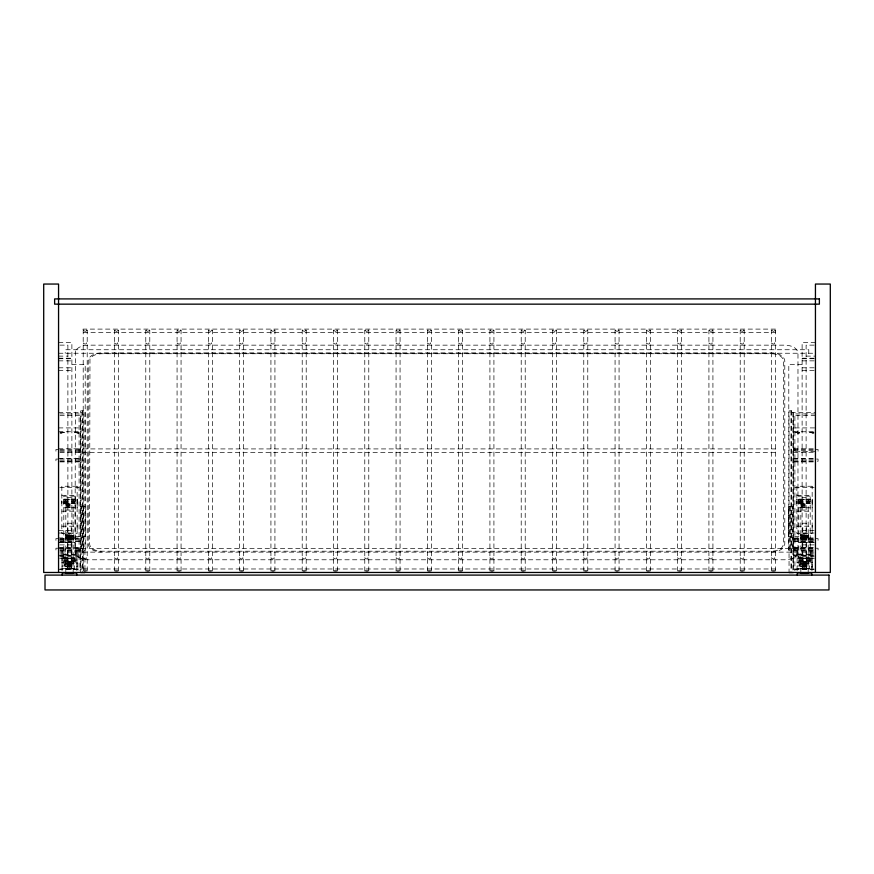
<?xml version="1.0" encoding="UTF-8"?>
<svg xmlns="http://www.w3.org/2000/svg" width="874" height="874" viewBox="0 0 874 874"><rect width="100%" height="100%" fill="white"/><g stroke="black" fill="none" stroke-linecap="round" stroke-linejoin="round"><path stroke-width="0.66" stroke-dasharray="4.37 3.28" d="M796.782 503.118L796.87 499.13L796.87 503.5L796.782 502.801M73.154 539.597L73.329 535.249L65.812 535.959L73.154 535.784L65.637 537.193M61.748 502.047L61.836 501.381C61.715 508.078 61.868 494.859 61.748 501.239M77.087 563.162L77.087 567.051L77.087 562.277M811.946 564.604C812.361 553.755 811.793 577.648 812.121 562.277M812.121 564.604L812.121 566.33M77.13 499.819C77.305 497.972 77.043 507.466 77.218 500.704M812.164 501.381C812.285 507.761 812.132 494.553 812.252 501.239L812.164 500.573M796.782 502.047L796.87 501.381M73.329 535.5L73.329 539.597L73.154 535.249M808.363 536.45L808.363 539.597L808.188 534.79L808.363 537.193M83.205 571.137L83.205 330.274L85.204 329.127L87.203 330.274L87.203 571.137M87.203 330.274L85.204 331.41L83.205 330.274M114.494 571.137L114.494 330.274L116.493 329.127L118.493 330.274L118.493 571.137M118.493 330.274L116.493 331.41L114.494 330.274M145.783 571.137L145.783 330.274L147.782 329.127L149.782 330.274L149.782 571.137M149.782 330.274L147.782 331.41L145.783 330.274M177.072 571.137L177.072 330.274L179.061 329.127L181.06 330.274L181.06 571.137M181.06 330.274L179.061 331.41L177.072 330.274M208.351 571.137L208.351 330.274L210.35 329.127L212.349 330.274L212.349 571.137M212.349 330.274L210.35 331.41L208.351 330.274M239.64 571.137L239.64 330.274L241.639 329.127L243.638 330.274L243.638 571.137M243.638 330.274L241.639 331.41L239.64 330.274M270.929 571.137L270.929 330.274L272.928 329.127L274.928 330.274L274.928 571.137M274.928 330.274L272.928 331.41L270.929 330.274M302.207 571.137L302.207 330.274L304.207 329.127L306.206 330.274L306.206 571.137M306.206 330.274L304.207 331.41L302.207 330.274M333.497 571.137L333.497 330.274L335.496 329.127L337.495 330.274L337.495 571.137M337.495 330.274L335.496 331.41L333.497 330.274M364.786 571.137L364.786 330.274L366.785 329.127L368.784 330.274L368.784 571.137M368.784 330.274L366.785 331.41L364.786 330.274M396.064 571.137L396.064 330.274L398.063 329.127L400.063 330.274L400.063 571.137M400.063 330.274L398.063 331.41L396.064 330.274M427.353 571.137L427.353 330.274L429.353 329.127L431.352 330.274L431.352 571.137M431.352 330.274L429.353 331.41L427.353 330.274M458.642 571.137L458.642 330.274L460.642 329.127L462.641 330.274L462.641 571.137M462.641 330.274L460.642 331.41L458.642 330.274M489.921 571.137L489.921 330.274L491.92 329.127L493.919 330.274L493.919 571.137M493.919 330.274L491.92 331.41L489.921 330.274M521.21 571.137L521.21 330.274L523.209 329.127L525.208 330.274L525.208 571.137M525.208 330.274L523.209 331.41L521.21 330.274M552.499 571.137L552.499 330.274L554.498 329.127L556.498 330.274L556.498 571.137M556.498 330.274L554.498 331.41L552.499 330.274M583.777 571.137L583.777 330.274L585.777 329.127L587.776 330.274L587.776 571.137M587.776 330.274L585.777 331.41L583.777 330.274M615.067 571.137L615.067 330.274L617.066 329.127L619.065 330.274L619.065 571.137M619.065 330.274L617.066 331.41L615.067 330.274M646.356 571.137L646.356 330.274L648.355 329.127L650.354 330.274L650.354 571.137M650.354 330.274L648.355 331.41L646.356 330.274M677.645 571.137L677.645 330.274L679.633 329.127L681.633 330.274L681.633 571.137M681.633 330.274L679.633 331.41L677.645 330.274M708.923 571.137L708.923 330.274L710.923 329.127L712.922 330.274L712.922 571.137M712.922 330.274L710.923 331.41L708.923 330.274M740.212 571.137L740.212 330.274L742.212 329.127L744.211 330.274L744.211 571.137M744.211 330.274L742.212 331.41L740.212 330.274M771.502 571.137L771.502 330.274L773.501 329.127L775.489 330.274L775.489 571.137M775.489 330.274L773.501 331.41L771.502 330.274M65.637 538.897L73.154 538.941L65.812 538.613L73.154 538.428L65.812 537.739L73.154 537.193L73.329 536.45M73.329 534.79L73.154 535.5L65.637 535.5M808.363 534.79L808.188 535.5L800.846 535.959L808.188 535.784L800.671 537.193M808.188 539.597L808.363 535.249L800.671 535.5M83.795 570.329L86.624 570.329M115.084 570.329L117.903 570.329M146.362 570.329L149.192 570.329M177.651 570.329L180.481 570.329M208.941 570.329L211.77 570.329M240.219 570.329L243.048 570.329M271.508 570.329L274.338 570.329M302.797 570.329L305.627 570.329M334.087 570.329L336.905 570.329M365.365 570.329L368.194 570.329M396.654 570.329L399.484 570.329M427.943 570.329L430.762 570.329M459.221 570.329L462.051 570.329M490.511 570.329L493.34 570.329M521.8 570.329L524.619 570.329M553.078 570.329L555.908 570.329M584.367 570.329L587.197 570.329M615.657 570.329L618.475 570.329M646.935 570.329L649.764 570.329M678.224 570.329L681.054 570.329M709.513 570.329L712.343 570.329M740.791 570.329L743.621 570.329M772.081 570.329L774.91 570.329M65.812 535.445L73.154 535.959L65.812 536.658L73.154 537.193M800.846 535.445L808.188 535.959L800.846 536.658L808.188 537.193L800.846 537.739L808.188 538.428L800.846 538.613L808.188 538.941L800.671 538.897M771.589 551.986C776.702 551.865 783.934 550.161 784.786 544.174L784.786 360.765C783.934 354.789 776.702 353.074 771.589 352.965L101.428 352.965C96.315 353.074 89.082 354.789 88.241 360.765L88.241 544.174C89.082 550.161 96.315 551.865 101.428 551.986M73.154 536.658L65.812 537.193L73.154 537.739L65.812 538.428L73.154 538.613L65.812 538.941M808.188 536.658L800.846 537.193L808.188 537.739L800.846 538.428L808.188 538.613L800.846 538.941M58.558 342.51L71.886 342.51L71.886 558.497L58.558 558.497M815.442 342.51L802.114 342.51L802.114 558.497L815.442 558.497M59.891 345.132L67.888 345.132L67.888 555.875M814.109 345.132L806.112 345.132L806.112 555.875M58.558 353.238L815.442 353.238M58.558 356.111L67.888 356.111M806.112 356.111L815.442 356.111M58.558 358.209L71.886 358.209M802.114 358.209L815.442 358.209M58.558 358.733L71.886 358.733M802.114 358.733L815.442 358.733M58.558 360.853L71.886 360.853M802.114 360.853L815.442 360.853M71.886 364.327L85.204 364.327L85.204 536.505L71.886 536.505M802.114 364.327L788.796 364.327L788.796 536.505L802.114 536.505M58.558 367.801L71.886 367.801M802.114 367.801L815.442 367.801M58.558 370.445L71.886 370.445M802.114 370.445L815.442 370.445M58.558 412.615L83.03 412.615M790.97 412.615L815.442 412.615M59.836 413.926L79.097 413.926L79.097 570.809M815.442 413.926L794.903 413.926L794.903 570.809M59.924 415.587L80.408 415.587L80.408 568.974L59.924 568.974M815.442 415.587L793.592 415.587L793.592 568.974L815.442 568.974M58.558 427.91L79.097 427.91M794.903 427.91L815.442 427.91M58.558 431.756L80.408 431.756M793.592 431.756L815.442 431.756M60.087 432.259L64.239 432.259L64.239 433.504L60.087 433.504M813.913 432.259L809.761 432.259L809.761 433.504L813.913 433.504M60.087 432.401L64.239 432.401M74.727 432.401L78.879 432.401M795.121 432.401L799.273 432.401M809.761 432.401L813.913 432.401M58.558 448.799L80.408 448.799M793.592 448.799L814.076 448.799M83.03 448.919L775.424 448.919L775.424 452.415L83.03 452.415M59.924 449.312L80.408 449.312M793.592 449.312L815.442 449.312M58.558 449.454L55.936 449.454L55.936 451.639L58.558 451.639M815.442 449.454L818.064 449.454L818.064 451.639L793.592 451.782M59.924 450.547L80.408 450.547M793.592 450.547L815.442 450.547M59.924 451.782L80.408 451.782M59.924 452.295L80.408 452.295M793.592 452.295L815.442 452.295M58.558 458.413L80.408 458.413M793.592 458.413L814.076 458.413M58.558 459.068L55.936 459.068L55.936 461.253L58.558 461.253M59.924 458.926L80.408 458.926M793.592 458.926L818.064 459.068L818.064 461.253L815.442 461.253M59.924 460.161L80.408 460.161M793.592 460.161L815.442 460.161M59.924 461.396L80.408 461.396M793.592 461.396L815.442 461.396M59.924 461.909L80.408 461.909M793.592 461.909L815.442 461.909M59.836 487.342L79.097 487.342M794.903 487.342L814.164 487.342M61.836 495.318L77.13 495.318M796.87 495.318L812.164 495.318M63.802 499.13L75.164 499.13M798.836 499.13L810.198 499.13M65.812 499.382L73.154 499.382M800.846 499.382L808.188 499.382M63.802 499.699L75.164 499.535M798.836 499.699L810.198 499.535M63.802 499.83L75.164 499.709M798.836 499.83L810.198 499.709M63.802 500.889L75.164 500.889M798.836 500.889L810.198 500.889M63.802 501.392L75.164 501.392M798.836 501.392L810.198 501.392M63.802 502.222L75.164 502.222M798.836 502.222L810.198 502.222M63.802 502.911L75.164 502.911M798.836 502.911L810.198 502.911M63.802 503.216L75.164 503.216M798.836 503.216L810.198 503.216M63.802 503.479L75.164 503.479M798.836 503.479L810.198 503.479M65.812 503.916L73.154 503.916M800.846 503.916L808.188 503.916M65.812 504.134L73.154 504.134M800.846 504.134L808.188 504.134M65.812 505.008L73.154 505.008M800.846 505.008L808.188 505.008M65.812 505.685L73.154 505.685M800.846 505.685L808.188 505.685M65.812 506.363L73.154 506.363M80.637 506.396L85.466 506.396L85.466 550.096L80.637 550.096M793.363 506.396L788.534 506.396L788.534 550.096L793.363 550.096M800.846 506.363L808.188 506.363M65.812 507.226L73.154 507.226M800.846 507.226L808.188 507.226M65.812 507.455L73.154 507.455M800.846 507.455L808.188 507.455M63.802 507.794L75.164 507.794M77.13 507.87L77.218 499.13M798.836 507.794L810.198 507.794M812.164 507.87L812.252 499.13M65.812 510.066L73.154 510.066M800.846 510.066L808.188 510.066M61.836 511.192L77.13 511.192M796.87 511.192L812.164 511.192M77.13 525.274L77.218 529.644M812.164 525.274L812.164 529.644M61.836 526.203L77.13 526.203M796.87 526.203L812.164 526.203M58.558 530.387L71.886 530.387M802.114 530.387L815.442 530.387M58.558 533.031L71.886 533.031M802.114 533.031L815.442 533.031M65.812 534.604L73.154 534.604M800.846 534.604L808.188 534.604M65.812 534.79L65.637 539.597M800.846 534.79L800.671 539.597M67.735 535.784L71.231 535.784M802.769 535.784L806.265 535.784M67.735 535.959L71.231 535.959M802.769 535.959L806.265 535.959M67.735 536.658L71.231 536.658M802.769 536.658L806.265 536.658M67.735 537.16L71.231 537.193M802.769 537.16L806.265 537.193M67.735 537.739L71.231 537.739M802.769 537.739L806.265 537.739M58.558 537.947L80.408 538.002M793.592 538.002L814.076 537.947M59.924 538.46L80.408 538.46M793.592 538.46L815.442 538.46M58.558 538.602L55.936 538.602L55.936 540.788L58.558 540.788M67.735 538.613L71.231 538.613M802.769 538.613L806.265 538.613M815.442 538.602L818.064 538.602L818.064 540.788L815.442 540.788M59.924 539.695L80.408 539.695M793.592 539.695L815.442 539.695M58.558 539.979L71.886 539.979M802.114 539.979L815.442 539.979M59.924 540.93L80.408 540.93M793.592 540.93L815.442 540.93M59.924 541.443L80.408 541.443M793.592 541.443L815.442 541.443M58.558 542.273L71.886 542.273M802.114 542.273L815.442 542.273M63.802 542.448L75.164 542.448M798.836 542.448L810.198 542.448M58.558 542.623L71.886 542.623M802.114 542.623L814.109 542.623M59.891 544.895L71.886 544.895M802.114 544.895L814.109 544.895M58.558 547.561L80.408 547.561M793.592 547.561L814.076 547.561M59.924 548.074L80.408 548.074M793.592 548.074L815.442 548.074M58.558 548.216L55.936 548.216L55.936 550.402L58.558 550.402M815.442 548.216L818.064 548.216L818.064 550.402L815.442 550.402M58.558 548.632L815.442 548.632M59.924 549.309L80.408 549.309M793.592 549.309L815.442 549.309M59.924 550.544L80.408 550.544M793.592 550.544L815.442 550.544M59.924 551.057L80.408 551.057M793.592 551.057L815.442 551.057M59.891 552.128L814.109 552.128M60.087 553.941L64.239 553.941L64.239 555.252M813.913 553.941L809.761 553.941L809.761 555.252M63.802 554.498L75.164 554.498M798.836 554.498L810.198 554.498M58.558 555.252L80.408 555.252M793.592 555.252L814.076 555.252M59.891 555.875L71.886 555.875M802.114 555.875L814.109 555.875M62.054 556.585L62.054 561.479M76.912 556.585L76.912 561.479M811.946 556.585L811.946 561.479M59.836 556.825L79.097 556.825M794.903 556.825L814.164 556.825M63.802 557.546L75.164 557.426M798.836 557.426L810.198 557.546M62.054 558.147L76.912 558.147M797.088 558.147L811.946 558.147M63.802 558.606L75.164 558.606M798.836 558.606L810.198 558.606M63.802 559.12L75.164 559.12M798.836 559.12L810.198 559.12M63.802 559.95L75.164 559.95M798.836 559.95L810.198 559.95M63.802 560.638L75.164 560.638M798.836 560.638L810.198 560.638M63.802 560.944L75.164 560.944M798.836 560.944L810.198 560.944M63.802 561.206L75.164 561.206M798.836 561.206L810.198 561.206M67.735 561.479L71.231 561.479M802.769 561.479L806.265 561.479M67.735 561.698L71.231 561.698M802.769 561.698L806.265 561.698M62.054 562.157L62.054 566.931M62.054 562.353L76.912 562.353M797.088 562.353L811.946 562.353M67.735 562.572L71.231 562.572M802.769 562.572L806.265 562.572M65.812 563.064L73.154 563.064M800.846 563.064L808.188 563.064M67.735 563.249L71.231 563.249M802.769 563.249L806.265 563.249M67.735 563.938L71.231 563.938M802.769 563.938L806.265 563.938M65.812 564.604L73.154 564.604M800.846 564.604L808.188 564.604M67.735 564.812L71.231 564.812M802.769 564.812L806.265 564.812M67.735 565.03L71.231 565.03M802.769 565.03L806.265 565.03M67.735 565.456L71.231 565.456M802.769 565.456L806.265 565.456M62.054 565.926L76.912 565.926M797.088 565.926L811.946 565.926M65.812 566.144L73.154 566.144M800.846 566.144L808.188 566.144M65.812 566.297L73.154 566.297M800.846 566.297L808.188 566.297M65.812 566.789L73.154 566.789M800.846 566.789L808.188 566.789M62.054 568.504L76.912 568.504M797.088 568.504L811.946 568.504M83.03 568.974L775.424 568.974L775.424 570.274M58.558 569.498L79.097 569.498M794.903 569.498L814.164 569.498M800.846 535.784L808.188 535.959M65.812 535.784L73.154 535.959M76.912 562.878L77.087 566.33M77.13 499.502L77.218 501.239M811.946 551.09L811.946 571.978M808.778 353.238L808.778 349.742L65.222 349.742L65.222 353.238M808.778 548.632L808.778 552.128M808.188 572.241L808.188 497.645L800.846 497.645L800.846 573.42M806.484 563.752L806.484 570.056M805.904 563.752L805.904 570.056M804.517 563.752L804.517 570.056M803.13 563.752L803.13 570.056M802.551 563.752L802.551 570.056M799.273 555.252L799.273 553.941L795.121 553.941L795.121 555.252M797.088 551.09L797.088 570.82M793.33 569.837L793.33 410.867L789.047 410.867L789.047 572.557M792.871 412.615L792.871 570.809M792.237 506.396L792.237 550.096M791.363 410.867L791.363 569.837M790.97 410.867L790.97 572.557M790.413 506.396L790.413 550.096M789.135 506.396L789.135 550.096M84.953 569.837L84.953 410.867L80.67 410.867L80.67 572.557M83.587 506.396L83.587 550.096M83.03 410.867L83.03 570.809M82.637 410.867L82.637 572.557M81.763 506.396L81.763 550.096M81.129 412.615L81.129 570.809M78.879 555.252L78.879 553.941L74.727 553.941L74.727 555.252M76.912 551.09L76.912 571.978M73.154 572.241L73.154 497.645L65.812 497.645L65.812 573.42M71.45 563.752L71.45 570.056M70.87 563.752L70.87 570.056M69.483 563.752L69.483 570.056M68.096 563.752L68.096 570.056M67.516 563.752L67.516 570.056M65.222 548.632L65.222 552.128M62.054 551.09L62.054 570.82M75.492 350.944L75.044 551.986C75.896 557.962 83.128 559.677 88.241 559.786L784.786 559.786C789.888 559.677 797.132 557.962 797.973 551.986L797.973 352.965C797.132 346.978 789.888 345.274 784.786 345.154L88.241 345.154C83.533 345.296 77.994 346.53 75.492 350.944M89.967 358.952L89.552 544.131C90.295 549.571 96.883 551.112 101.515 551.199L771.502 551.199C776.134 551.112 782.722 549.571 783.465 544.131L783.465 360.82C782.722 355.368 776.134 353.839 771.502 353.741L101.515 353.741C97.254 353.861 92.24 354.953 89.967 358.952M83.281 343.056C86.537 346.268 88.591 340.631 83.281 343.056M114.56 343.056C117.826 346.268 119.88 340.631 114.56 343.056M145.849 343.056C149.115 346.268 151.158 340.631 145.849 343.056M83.281 557.951C86.537 561.174 88.591 555.525 83.281 557.951M177.138 343.056C180.394 346.268 182.447 340.631 177.138 343.056M114.56 557.951C117.826 561.174 119.88 555.525 114.56 557.951M208.416 343.056C211.683 346.268 213.737 340.631 208.416 343.056M145.849 557.951C149.115 561.174 151.158 555.525 145.849 557.951M239.705 343.056C242.972 346.268 245.015 340.631 239.705 343.056M177.138 557.951C180.394 561.174 182.447 555.525 177.138 557.951M270.995 343.056C274.25 346.268 276.304 340.631 270.995 343.056M208.416 557.951C211.683 561.174 213.737 555.525 208.416 557.951M302.284 343.056C305.539 346.268 307.593 340.631 302.284 343.056M239.705 557.951C242.972 561.174 245.015 555.525 239.705 557.951M333.562 343.056C336.829 346.268 338.872 340.631 333.562 343.056M270.995 557.951C274.25 561.174 276.304 555.525 270.995 557.951M364.851 343.056C368.107 346.268 370.161 340.631 364.851 343.056M302.284 557.951C305.539 561.174 307.593 555.525 302.284 557.951M396.141 343.056C399.396 346.268 401.45 340.631 396.141 343.056M333.562 557.951C336.829 561.174 338.872 555.525 333.562 557.951M427.419 343.056C430.685 346.268 432.728 340.631 427.419 343.056M364.851 557.951C368.107 561.174 370.161 555.525 364.851 557.951M458.708 343.056C461.964 346.268 464.018 340.631 458.708 343.056M396.141 557.951C399.396 561.174 401.45 555.525 396.141 557.951M489.997 343.056C493.253 346.268 495.307 340.631 489.997 343.056M427.419 557.951C430.685 561.174 432.728 555.525 427.419 557.951M521.275 343.056C524.542 346.268 526.585 340.631 521.275 343.056M458.708 557.951C461.964 561.174 464.018 555.525 458.708 557.951M552.565 343.056C555.831 346.268 557.874 340.631 552.565 343.056M489.997 557.951C493.253 561.174 495.307 555.525 489.997 557.951M583.854 343.056C587.11 346.268 589.163 340.631 583.854 343.056M521.275 557.951C524.542 561.174 526.585 555.525 521.275 557.951M615.132 343.056C618.399 346.268 620.453 340.631 615.132 343.056M552.565 557.951C555.831 561.174 557.874 555.525 552.565 557.951M646.421 343.056C649.688 346.268 651.731 340.631 646.421 343.056M583.854 557.951C587.11 561.174 589.163 555.525 583.854 557.951M677.711 343.056C680.966 346.268 683.02 340.631 677.711 343.056M615.132 557.951C618.399 561.174 620.453 555.525 615.132 557.951M708.989 343.056C712.255 346.268 714.309 340.631 708.989 343.056M646.421 557.951C649.688 561.174 651.731 555.525 646.421 557.951M740.278 343.056C743.545 346.268 745.588 340.631 740.278 343.056M677.711 557.951C680.966 561.174 683.02 555.525 677.711 557.951M771.567 343.056C774.823 346.268 776.877 340.631 771.567 343.056M708.989 557.951C712.255 561.174 714.309 555.525 708.989 557.951M740.278 557.951C743.545 561.174 745.588 555.525 740.278 557.951M771.567 557.951C774.823 561.174 776.877 555.525 771.567 557.951M775.424 329.105L83.03 329.105L83.03 332.601L775.424 332.601L775.424 329.105M78.879 432.259L74.727 432.259L74.727 433.504L78.879 433.504L78.879 432.259M799.273 432.259L795.121 432.259L795.121 433.504L799.273 433.504L799.273 432.259M77.13 486.25L61.836 486.25L61.836 533.501L77.13 533.501L77.13 486.25M812.164 486.25L796.87 486.25L796.87 533.501L812.164 533.501L812.164 486.25M75.164 496.17L63.802 496.17L63.802 564.058L75.164 564.058L75.164 496.17M810.198 496.17L798.836 496.17L798.836 564.058L810.198 564.058L810.198 496.17M71.231 523.22L67.735 523.22L67.735 569.684L71.231 569.684L71.231 523.22M806.265 523.22L802.769 523.22L802.769 569.684L806.265 569.684L806.265 523.22M74.29 563.752L64.676 563.752L64.676 568.865L74.29 568.865L74.29 563.752M809.324 563.752L799.71 563.752L799.71 568.865L809.324 568.865L809.324 563.752"/><path stroke-width="1.31" d="M86.209 572.12L84.21 572.12M117.498 572.12L115.499 572.12M148.777 572.12L146.777 572.12M180.066 572.12L178.067 572.12M211.355 572.12L209.356 572.12M242.633 572.12L240.634 572.12M273.923 572.12L271.923 572.12M305.212 572.12L303.212 572.12M336.49 572.12L334.491 572.12M367.779 572.12L365.78 572.12M399.068 572.12L397.069 572.12M430.347 572.12L428.358 572.12M461.636 572.12L459.637 572.12M492.925 572.12L490.926 572.12M524.214 572.12L522.215 572.12M555.493 572.12L553.493 572.12M586.782 572.12L584.782 572.12M618.071 572.12L616.072 572.12M649.349 572.12L647.35 572.12M680.638 572.12L678.639 572.12M711.928 572.12L709.928 572.12M743.206 572.12L741.207 572.12M774.495 572.12L772.496 572.12M80.67 572.557L84.953 572.557M789.047 572.557L793.33 572.557M65.812 573.42L73.154 573.42M800.846 573.42L808.188 573.42M815.442 572.47L815.442 284.05L830.3 284.05L830.3 572.47L43.7 572.47L43.7 284.05L58.558 284.05L58.558 572.47M811.727 575.092L811.727 572.907L797.306 572.907L797.306 575.092M76.694 575.092L76.694 572.907L62.273 572.907L62.273 575.092M819.375 298.908L54.625 298.908L54.625 304.152L819.375 304.152L819.375 298.908M828.989 575.092L45.011 575.092L45.011 589.95L828.989 589.95L828.989 575.092"/></g></svg>
